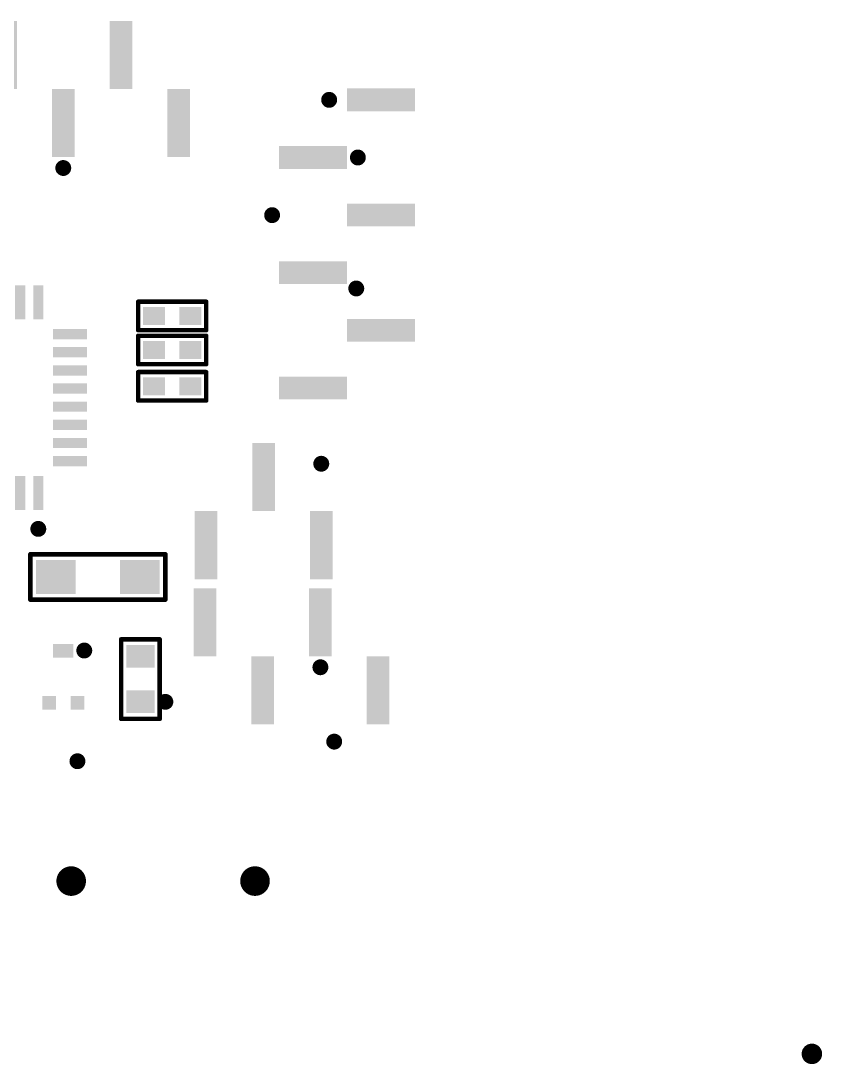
# Model space of a CAD drawing. Header units: millimetres. Extents: x -963 to 6553, y -1367 to 496.
# Drawn here: x -137.92 to -102.61, y 28.86 to 74.82 of the extents above; entities that cross this region are included whole.
import ezdxf

# ---------------------------------------------------------------- set-up
doc = ezdxf.new("R2010")
doc.units = ezdxf.units.MM
doc.header["$LTSCALE"] = 0.5
doc.layers.get('0').update_dxf_attribs({"lineweight": 60})
for name, color, linetype in [('BottomLayer', 5, 'Continuous'), ('MultiLayer', 9, 'Continuous'), ('TopLayer', 1, 'Continuous'), ('TopOverlay', 2, 'Continuous'), ('TopPaste', 8, 'Continuous')]:
    doc.layers.add(name, color=color, linetype=linetype)
doc.layers.add('BottomSolder', color=6, linetype='Continuous', plot=False)

# ---------------------------------------------------------------- blocks, each defined once
blk = doc.blocks.new('BA_1')
at = {"layer": 'BottomLayer', "const_width": 0.55}
for points in [[(-4.325, 0, 1), (-3.775, 0, 1)], [(3.775, 0, 1), (4.325, 0, 1)]]:
    blk.add_lwpolyline(points, format="xyb", close=True, dxfattribs=at)
at = {"layer": 'BottomSolder', "const_width": 0.652}
for points in [[(-4.376, 0, 1), (-3.724, 0, 1)], [(3.724, 0, 1), (4.376, 0, 1)]]:
    blk.add_lwpolyline(points, format="xyb", close=True, dxfattribs=at)
at = {"layer": 'MultiLayer', "const_width": 0.55}
for points in [[(-4.325, 0, 1), (-3.775, 0, 1)], [(3.775, 0, 1), (4.325, 0, 1)]]:
    blk.add_lwpolyline(points, format="xyb", close=True, dxfattribs=at)
at = {"layer": 'TopLayer', "const_width": 0.55}
for points in [[(-4.325, 0, 1), (-3.775, 0, 1)], [(3.775, 0, 1), (4.325, 0, 1)]]:
    blk.add_lwpolyline(points, format="xyb", close=True, dxfattribs=at)
blk = doc.blocks.new('C0603_2')
at = {"layer": 'TopLayer'}
for points in [[(-1.283, -0.4), (-0.318, -0.4), (-1.283, 0.4), (-0.318, 0.4)], [(0.317, -0.4), (1.282, -0.4), (0.317, 0.4), (1.282, 0.4)]]:
    blk.add_solid(points, dxfattribs=at)
at = {"layer": 'TopOverlay', "const_width": 0.2}
for points in [[(1.5, 0.625), (-1.5, 0.625)], [(-1.5, 0.625), (-1.5, -0.625)], [(1.5, 0.625), (1.5, -0.625)], [(1.5, -0.625), (-1.5, -0.625)]]:
    blk.add_lwpolyline(points, dxfattribs=at)
at = {"layer": 'TopOverlay', "const_width": 0.1}
for points in [[(-1.55, 0.625, 1), (-1.45, 0.625, 1)], [(-1.55, 0.625, 1), (-1.45, 0.625, 1)], [(1.45, 0.625, 1), (1.55, 0.625, 1)], [(1.45, 0.625, 1), (1.55, 0.625, 1)], [(-1.55, -0.625, 1), (-1.45, -0.625, 1)], [(-1.55, -0.625, 1), (-1.45, -0.625, 1)], [(1.45, -0.625, 1), (1.55, -0.625, 1)], [(1.45, -0.625, 1), (1.55, -0.625, 1)]]:
    blk.add_lwpolyline(points, format="xyb", close=True, dxfattribs=at)
at = {"layer": 'TopPaste'}
for points in [[(-1.283, -0.4), (-0.318, -0.4), (-1.283, 0.4), (-0.318, 0.4)], [(0.317, -0.4), (1.282, -0.4), (0.317, 0.4), (1.282, 0.4)]]:
    blk.add_solid(points, dxfattribs=at)
blk = doc.blocks.new('C0603_3')
at = {"layer": 'TopLayer'}
for points in [[(-1.282, -0.4), (-0.317, -0.4), (-1.282, 0.4), (-0.317, 0.4)], [(0.318, -0.4), (1.283, -0.4), (0.318, 0.4), (1.283, 0.4)]]:
    blk.add_solid(points, dxfattribs=at)
at = {"layer": 'TopOverlay', "const_width": 0.2}
for points in [[(-1.5, 0.625), (1.5, 0.625)], [(-1.5, -0.625), (-1.5, 0.625)], [(1.5, -0.625), (1.5, 0.625)], [(-1.5, -0.625), (1.5, -0.625)]]:
    blk.add_lwpolyline(points, dxfattribs=at)
at = {"layer": 'TopOverlay', "const_width": 0.1}
for points in [[(-1.55, 0.625, 1), (-1.45, 0.625, 1)], [(-1.55, 0.625, 1), (-1.45, 0.625, 1)], [(1.45, 0.625, 1), (1.55, 0.625, 1)], [(1.45, 0.625, 1), (1.55, 0.625, 1)], [(-1.55, -0.625, 1), (-1.45, -0.625, 1)], [(-1.55, -0.625, 1), (-1.45, -0.625, 1)], [(1.45, -0.625, 1), (1.55, -0.625, 1)], [(1.45, -0.625, 1), (1.55, -0.625, 1)]]:
    blk.add_lwpolyline(points, format="xyb", close=True, dxfattribs=at)
at = {"layer": 'TopPaste'}
for points in [[(-1.282, -0.4), (-0.317, -0.4), (-1.282, 0.4), (-0.317, 0.4)], [(0.318, -0.4), (1.283, -0.4), (0.318, 0.4), (1.283, 0.4)]]:
    blk.add_solid(points, dxfattribs=at)
blk = doc.blocks.new('C0603_5')
at = {"layer": 'TopLayer'}
for points in [[(-1.282, -0.4), (-0.317, -0.4), (-1.282, 0.4), (-0.317, 0.4)], [(0.318, -0.4), (1.283, -0.4), (0.318, 0.4), (1.283, 0.4)]]:
    blk.add_solid(points, dxfattribs=at)
at = {"layer": 'TopOverlay', "const_width": 0.2}
for points in [[(1.5, 0.625), (-1.5, 0.625)], [(-1.5, 0.625), (-1.5, -0.625)], [(1.5, 0.625), (1.5, -0.625)], [(1.5, -0.625), (-1.5, -0.625)]]:
    blk.add_lwpolyline(points, dxfattribs=at)
at = {"layer": 'TopOverlay', "const_width": 0.1}
for points in [[(-1.55, 0.625, 1), (-1.45, 0.625, 1)], [(-1.55, 0.625, 1), (-1.45, 0.625, 1)], [(1.45, 0.625, 1), (1.55, 0.625, 1)], [(1.45, 0.625, 1), (1.55, 0.625, 1)], [(-1.55, -0.625, 1), (-1.45, -0.625, 1)], [(-1.55, -0.625, 1), (-1.45, -0.625, 1)], [(1.45, -0.625, 1), (1.55, -0.625, 1)], [(1.45, -0.625, 1), (1.55, -0.625, 1)]]:
    blk.add_lwpolyline(points, format="xyb", close=True, dxfattribs=at)
at = {"layer": 'TopPaste'}
for points in [[(-1.282, -0.4), (-0.317, -0.4), (-1.282, 0.4), (-0.317, 0.4)], [(0.318, -0.4), (1.283, -0.4), (0.318, 0.4), (1.283, 0.4)]]:
    blk.add_solid(points, dxfattribs=at)
blk = doc.blocks.new('32TQFP_7_7__8')
at = {"layer": 'TopLayer'}
for points in [[(-2.575, 3.45), (-2.575, 4.95), (-3.025, 3.45), (-3.025, 4.95)], [(-1.775, 3.45), (-1.775, 4.95), (-2.225, 3.45), (-2.225, 4.95)], [(-0.975, 3.45), (-0.975, 4.95), (-1.425, 3.45), (-1.425, 4.95)], [(-0.175, 3.45), (-0.175, 4.95), (-0.625, 3.45), (-0.625, 4.95)], [(0.625, 3.45), (0.625, 4.95), (0.175, 3.45), (0.175, 4.95)], [(1.425, 3.45), (1.425, 4.95), (0.975, 3.45), (0.975, 4.95)], [(2.225, 3.45), (2.225, 4.95), (1.775, 3.45), (1.775, 4.95)], [(3.025, 3.45), (3.025, 4.95), (2.575, 3.45), (2.575, 4.95)], [(-4.95, 2.575), (-3.45, 2.575), (-4.95, 3.025), (-3.45, 3.025)], [(3.45, 2.575), (4.95, 2.575), (3.45, 3.025), (4.95, 3.025)], [(-4.95, 1.775), (-3.45, 1.775), (-4.95, 2.225), (-3.45, 2.225)], [(3.45, 1.775), (4.95, 1.775), (3.45, 2.225), (4.95, 2.225)], [(-4.95, 0.975), (-3.45, 0.975), (-4.95, 1.425), (-3.45, 1.425)], [(3.45, 0.975), (4.95, 0.975), (3.45, 1.425), (4.95, 1.425)], [(-4.95, 0.175), (-3.45, 0.175), (-4.95, 0.625), (-3.45, 0.625)], [(3.45, 0.175), (4.95, 0.175), (3.45, 0.625), (4.95, 0.625)], [(-4.95, -0.625), (-3.45, -0.625), (-4.95, -0.175), (-3.45, -0.175)], [(3.45, -0.625), (4.95, -0.625), (3.45, -0.175), (4.95, -0.175)], [(-4.95, -1.425), (-3.45, -1.425), (-4.95, -0.975), (-3.45, -0.975)], [(3.45, -1.425), (4.95, -1.425), (3.45, -0.975), (4.95, -0.975)], [(-4.95, -2.225), (-3.45, -2.225), (-4.95, -1.775), (-3.45, -1.775)], [(3.45, -2.225), (4.95, -2.225), (3.45, -1.775), (4.95, -1.775)], [(-4.95, -3.025), (-3.45, -3.025), (-4.95, -2.575), (-3.45, -2.575)], [(3.45, -3.025), (4.95, -3.025), (3.45, -2.575), (4.95, -2.575)], [(-2.575, -4.95), (-2.575, -3.45), (-3.025, -4.95), (-3.025, -3.45)], [(-1.775, -4.95), (-1.775, -3.45), (-2.225, -4.95), (-2.225, -3.45)], [(-0.975, -4.95), (-0.975, -3.45), (-1.425, -4.95), (-1.425, -3.45)], [(-0.175, -4.95), (-0.175, -3.45), (-0.625, -4.95), (-0.625, -3.45)], [(0.625, -4.95), (0.625, -3.45), (0.175, -4.95), (0.175, -3.45)], [(1.425, -4.95), (1.425, -3.45), (0.975, -4.95), (0.975, -3.45)], [(2.225, -4.95), (2.225, -3.45), (1.775, -4.95), (1.775, -3.45)], [(3.025, -4.95), (3.025, -3.45), (2.575, -4.95), (2.575, -3.45)]]:
    blk.add_solid(points, dxfattribs=at)
at = {"layer": 'TopOverlay'}
for points, const_width in [([(-5.7, 2.8, 1), (-5.9, 2.8, 1)], 0.254), ([(-5.964, 2.8, 1), (-5.837, 2.8, 1)], 0.127), ([(-5.763, 2.8, 1), (-5.636, 2.8, 1)], 0.127)]:
    blk.add_lwpolyline(points, format="xyb", close=True, dxfattribs=dict(at, const_width=const_width))
at = {"layer": 'TopPaste'}
for points in [[(-2.575, 3.45), (-2.575, 4.95), (-3.025, 3.45), (-3.025, 4.95)], [(-1.775, 3.45), (-1.775, 4.95), (-2.225, 3.45), (-2.225, 4.95)], [(-0.975, 3.45), (-0.975, 4.95), (-1.425, 3.45), (-1.425, 4.95)], [(-0.175, 3.45), (-0.175, 4.95), (-0.625, 3.45), (-0.625, 4.95)], [(0.625, 3.45), (0.625, 4.95), (0.175, 3.45), (0.175, 4.95)], [(1.425, 3.45), (1.425, 4.95), (0.975, 3.45), (0.975, 4.95)], [(2.225, 3.45), (2.225, 4.95), (1.775, 3.45), (1.775, 4.95)], [(3.025, 3.45), (3.025, 4.95), (2.575, 3.45), (2.575, 4.95)], [(-4.95, 2.575), (-3.45, 2.575), (-4.95, 3.025), (-3.45, 3.025)], [(3.45, 2.575), (4.95, 2.575), (3.45, 3.025), (4.95, 3.025)], [(-4.95, 1.775), (-3.45, 1.775), (-4.95, 2.225), (-3.45, 2.225)], [(3.45, 1.775), (4.95, 1.775), (3.45, 2.225), (4.95, 2.225)], [(-4.95, 0.975), (-3.45, 0.975), (-4.95, 1.425), (-3.45, 1.425)], [(3.45, 0.975), (4.95, 0.975), (3.45, 1.425), (4.95, 1.425)], [(-4.95, 0.175), (-3.45, 0.175), (-4.95, 0.625), (-3.45, 0.625)], [(3.45, 0.175), (4.95, 0.175), (3.45, 0.625), (4.95, 0.625)], [(-4.95, -0.625), (-3.45, -0.625), (-4.95, -0.175), (-3.45, -0.175)], [(3.45, -0.625), (4.95, -0.625), (3.45, -0.175), (4.95, -0.175)], [(-4.95, -1.425), (-3.45, -1.425), (-4.95, -0.975), (-3.45, -0.975)], [(3.45, -1.425), (4.95, -1.425), (3.45, -0.975), (4.95, -0.975)], [(-4.95, -2.225), (-3.45, -2.225), (-4.95, -1.775), (-3.45, -1.775)], [(3.45, -2.225), (4.95, -2.225), (3.45, -1.775), (4.95, -1.775)], [(-4.95, -3.025), (-3.45, -3.025), (-4.95, -2.575), (-3.45, -2.575)], [(3.45, -3.025), (4.95, -3.025), (3.45, -2.575), (4.95, -2.575)], [(-2.575, -4.95), (-2.575, -3.45), (-3.025, -4.95), (-3.025, -3.45)], [(-1.775, -4.95), (-1.775, -3.45), (-2.225, -4.95), (-2.225, -3.45)], [(-0.975, -4.95), (-0.975, -3.45), (-1.425, -4.95), (-1.425, -3.45)], [(-0.175, -4.95), (-0.175, -3.45), (-0.625, -4.95), (-0.625, -3.45)], [(0.625, -4.95), (0.625, -3.45), (0.175, -4.95), (0.175, -3.45)], [(1.425, -4.95), (1.425, -3.45), (0.975, -4.95), (0.975, -3.45)], [(2.225, -4.95), (2.225, -3.45), (1.775, -4.95), (1.775, -3.45)], [(3.025, -4.95), (3.025, -3.45), (2.575, -4.95), (2.575, -3.45)]]:
    blk.add_solid(points, dxfattribs=at)
blk = doc.blocks.new('R0805_18')
at = {"layer": 'TopLayer'}
for points in [[(-1.5, -0.625), (-0.5, -0.625), (-1.5, 0.625), (-0.5, 0.625)], [(0.5, -0.625), (1.5, -0.625), (0.5, 0.625), (1.5, 0.625)]]:
    blk.add_solid(points, dxfattribs=at)
at = {"layer": 'TopOverlay', "const_width": 0.2}
for points in [[(1.75, 0.85), (-1.75, 0.85)], [(-1.75, -0.85), (-1.75, 0.85)], [(1.75, -0.85), (1.75, 0.85)], [(1.75, -0.85), (-1.75, -0.85)]]:
    blk.add_lwpolyline(points, dxfattribs=at)
at = {"layer": 'TopOverlay', "const_width": 0.1}
for points in [[(-1.8, 0.85, 1), (-1.7, 0.85, 1)], [(-1.8, 0.85, 1), (-1.7, 0.85, 1)], [(1.7, 0.85, 1), (1.8, 0.85, 1)], [(1.7, 0.85, 1), (1.8, 0.85, 1)], [(-1.8, -0.85, 1), (-1.7, -0.85, 1)], [(-1.8, -0.85, 1), (-1.7, -0.85, 1)], [(1.7, -0.85, 1), (1.8, -0.85, 1)], [(1.7, -0.85, 1), (1.8, -0.85, 1)]]:
    blk.add_lwpolyline(points, format="xyb", close=True, dxfattribs=at)
at = {"layer": 'TopPaste'}
for points in [[(-1.5, -0.625), (-0.5, -0.625), (-1.5, 0.625), (-0.5, 0.625)], [(0.5, -0.625), (1.5, -0.625), (0.5, 0.625), (1.5, 0.625)]]:
    blk.add_solid(points, dxfattribs=at)
blk = doc.blocks.new('VT1206_26')
at = {"layer": 'TopLayer'}
for points in [[(-2.75, 0.75), (-2.75, -0.75), (-1, 0.75), (-1, -0.75)], [(0.95, 0.75), (0.95, -0.75), (2.7, 0.75), (2.7, -0.75)]]:
    blk.add_solid(points, dxfattribs=at)
at = {"layer": 'TopOverlay', "const_width": 0.2}
for points in [[(2.95, 1), (-3, 1)], [(-3, 1), (-3, -1)], [(2.95, 1), (2.95, -1)], [(2.95, -1), (-3, -1)]]:
    blk.add_lwpolyline(points, dxfattribs=at)
at = {"layer": 'TopOverlay', "const_width": 0.1}
for points in [[(-3.05, 1, 1), (-2.95, 1, 1)], [(-3.05, 1, 1), (-2.95, 1, 1)], [(2.9, 1, 1), (3, 1, 1)], [(2.9, 1, 1), (3, 1, 1)], [(-3.05, -1, 1), (-2.95, -1, 1)], [(-3.05, -1, 1), (-2.95, -1, 1)], [(2.9, -1, 1), (3, -1, 1)], [(2.9, -1, 1), (3, -1, 1)]]:
    blk.add_lwpolyline(points, format="xyb", close=True, dxfattribs=at)
at = {"layer": 'TopPaste'}
for points in [[(-2.75, 0.75), (-2.75, -0.75), (-1, 0.75), (-1, -0.75)], [(0.95, 0.75), (0.95, -0.75), (2.7, 0.75), (2.7, -0.75)]]:
    blk.add_solid(points, dxfattribs=at)
blk = doc.blocks.new('PLS6_S_31')
at = {"layer": 'TopLayer'}
for points in [[(-1.77, 3), (-1.77, 0), (-0.77, 3), (-0.77, 0)], [(3.31, 3), (3.31, 0), (4.31, 3), (4.31, 0)], [(8.39, 3), (8.39, 0), (9.39, 3), (9.39, 0)], [(0.77, 0), (0.77, -3), (1.77, 0), (1.77, -3)], [(5.85, 0), (5.85, -3), (6.85, 0), (6.85, -3)], [(10.93, 0), (10.93, -3), (11.93, 0), (11.93, -3)]]:
    blk.add_solid(points, dxfattribs=at)
at = {"layer": 'TopPaste'}
for points in [[(-1.77, 3), (-1.77, 0), (-0.77, 3), (-0.77, 0)], [(3.31, 3), (3.31, 0), (4.31, 3), (4.31, 0)], [(8.39, 3), (8.39, 0), (9.39, 3), (9.39, 0)], [(0.77, 0), (0.77, -3), (1.77, 0), (1.77, -3)], [(5.85, 0), (5.85, -3), (6.85, 0), (6.85, -3)], [(10.93, 0), (10.93, -3), (11.93, 0), (11.93, -3)]]:
    blk.add_solid(points, dxfattribs=at)
blk = doc.blocks.new('PLS4_S_32')
at = {"layer": 'TopLayer'}
for points in [[(-1.77, 3), (-1.77, 0), (-0.77, 3), (-0.77, 0)], [(3.31, 3), (3.31, 0), (4.31, 3), (4.31, 0)], [(0.77, 0), (0.77, -3), (1.77, 0), (1.77, -3)], [(5.85, 0), (5.85, -3), (6.85, 0), (6.85, -3)]]:
    blk.add_solid(points, dxfattribs=at)
at = {"layer": 'TopPaste'}
for points in [[(-1.77, 3), (-1.77, 0), (-0.77, 3), (-0.77, 0)], [(3.31, 3), (3.31, 0), (4.31, 3), (4.31, 0)], [(0.77, 0), (0.77, -3), (1.77, 0), (1.77, -3)], [(5.85, 0), (5.85, -3), (6.85, 0), (6.85, -3)]]:
    blk.add_solid(points, dxfattribs=at)
blk = doc.blocks.new('PLS4_S_33')
at = {"layer": 'TopLayer'}
for points in [[(-1.77, 3), (-1.77, 0), (-0.77, 3), (-0.77, 0)], [(3.31, 3), (3.31, 0), (4.31, 3), (4.31, 0)], [(0.77, 0), (0.77, -3), (1.77, 0), (1.77, -3)], [(5.85, 0), (5.85, -3), (6.85, 0), (6.85, -3)]]:
    blk.add_solid(points, dxfattribs=at)
at = {"layer": 'TopPaste'}
for points in [[(-1.77, 3), (-1.77, 0), (-0.77, 3), (-0.77, 0)], [(3.31, 3), (3.31, 0), (4.31, 3), (4.31, 0)], [(0.77, 0), (0.77, -3), (1.77, 0), (1.77, -3)], [(5.85, 0), (5.85, -3), (6.85, 0), (6.85, -3)]]:
    blk.add_solid(points, dxfattribs=at)
blk = doc.blocks.new('PLS3_S_34')
at = {"layer": 'TopLayer'}
for points in [[(-1.77, 3), (-1.77, 0), (-0.77, 3), (-0.77, 0)], [(3.31, 3), (3.31, 0), (4.31, 3), (4.31, 0)], [(0.77, 0), (0.77, -3), (1.77, 0), (1.77, -3)]]:
    blk.add_solid(points, dxfattribs=at)
at = {"layer": 'TopPaste'}
for points in [[(-1.77, 3), (-1.77, 0), (-0.77, 3), (-0.77, 0)], [(3.31, 3), (3.31, 0), (4.31, 3), (4.31, 0)], [(0.77, 0), (0.77, -3), (1.77, 0), (1.77, -3)]]:
    blk.add_solid(points, dxfattribs=at)
blk = doc.blocks.new('R___P___37')
at = {"layer": 'TopLayer'}
for points in [[(-0.45, 0.85), (0.45, 0.85), (-0.45, 1.45), (0.45, 1.45)], [(-0.925, -1.45), (-0.325, -1.45), (-0.925, -0.85), (-0.325, -0.85)], [(0.325, -1.45), (0.925, -1.45), (0.325, -0.85), (0.925, -0.85)]]:
    blk.add_solid(points, dxfattribs=at)
at = {"layer": 'TopPaste'}
for points in [[(-0.45, 0.85), (0.45, 0.85), (-0.45, 1.45), (0.45, 1.45)], [(-0.925, -1.45), (-0.325, -1.45), (-0.925, -0.85), (-0.325, -0.85)], [(0.325, -1.45), (0.925, -1.45), (0.325, -0.85), (0.925, -0.85)]]:
    blk.add_solid(points, dxfattribs=at)

msp = doc.modelspace()

# ---------------------------------------------------------------- linework, layer by layer
at = {"layer": 'BottomSolder', "const_width": 0.452}
msp.add_lwpolyline([(-103.286, 29.309, 1), (-102.835, 29.309, 1)], format="xyb", close=True, dxfattribs=at)
at = {"layer": 'MultiLayer', "const_width": 0.35}
for points in [[(-124.508, 71.342, 1), (-124.158, 71.342, 1)], [(-123.243, 68.802, 1), (-122.893, 68.802, 1)], [(-136.226, 68.339, 1), (-135.876, 68.339, 1)], [(-127.022, 66.262, 1), (-126.672, 66.262, 1)], [(-123.314, 63.031, 1), (-122.964, 63.031, 1)], [(-124.856, 55.309, 1), (-124.506, 55.309, 1)], [(-137.326, 52.439, 1), (-136.976, 52.439, 1)], [(-135.3, 47.08, 1), (-134.95, 47.08, 1)], [(-124.894, 46.343, 1), (-124.544, 46.343, 1)], [(-131.727, 44.819, 1), (-131.377, 44.819, 1)], [(-124.286, 43.066, 1), (-123.936, 43.066, 1)], [(-135.601, 42.203, 1), (-135.251, 42.203, 1)]]:
    msp.add_lwpolyline(points, format="xyb", close=True, dxfattribs=at)

# ---------------------------------------------------------------- block references
for name, p in [('PLS4_S_33', (-137.321, 71.822)), ('32TQFP_7_7__8', (-139.951, 58.222)), ('C0603_5', (-131.251, 61.822)), ('C0603_3', (-131.251, 60.322)), ('R___P___37', (-136.051, 45.922)), ('BA_1', (-131.651, 36.922))]:
    msp.add_blockref(name, p)
for name, p, rotation in [('PLS6_S_31', (-123.551, 59.912), 90), ('C0603_2', (-131.251, 58.722), 180), ('PLS3_S_34', (-125.951, 53.222), 180), ('VT1206_26', (-134.551, 50.322), 180), ('PLS4_S_32', (-123.451, 46.822), 180), ('R0805_18', (-132.651, 45.822), 90)]:
    msp.add_blockref(name, p, dxfattribs=dict(rotation=rotation))

doc.saveas('drawing.dxf')
